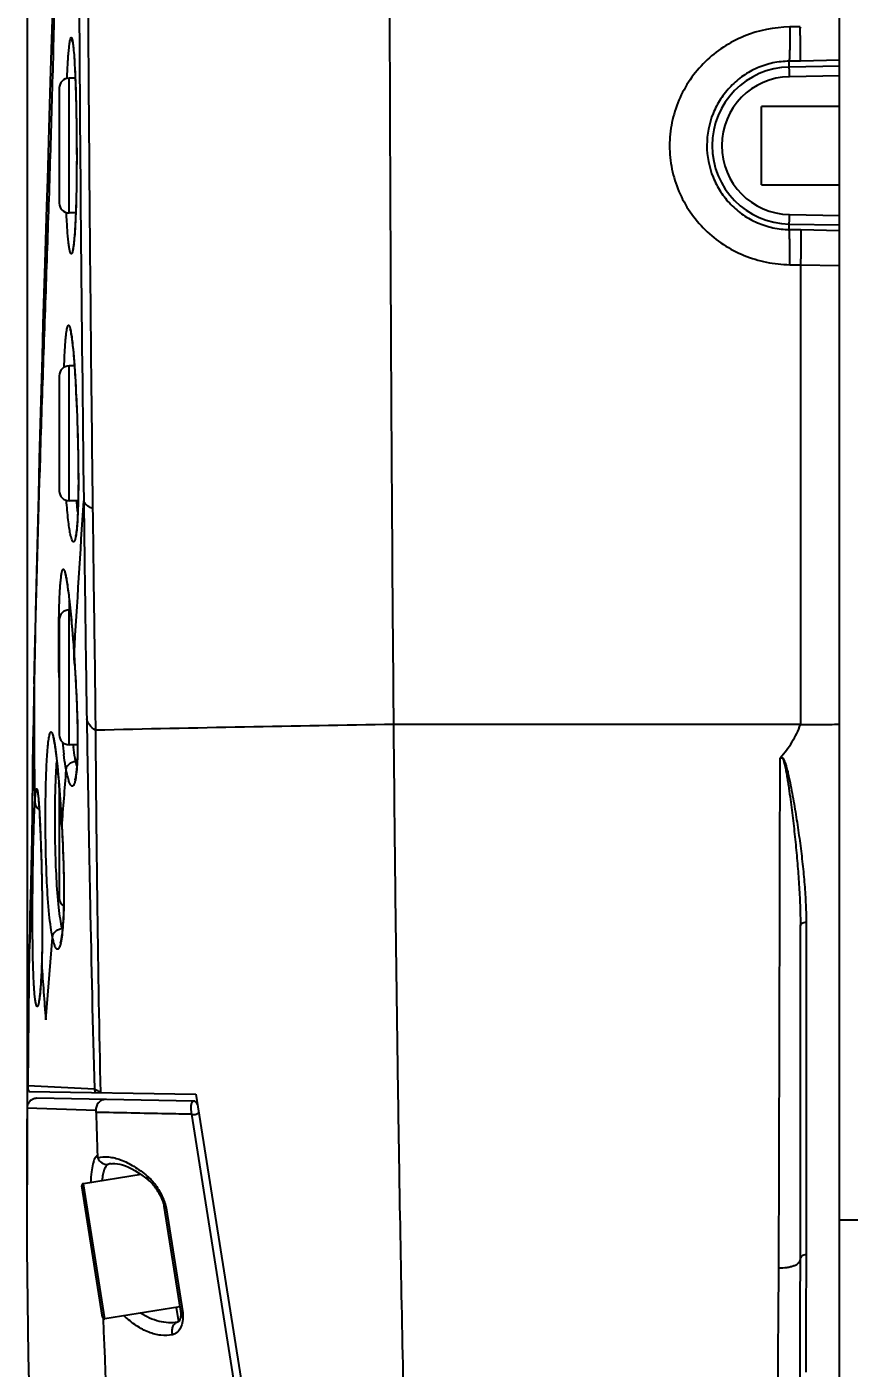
# Model space of a CAD drawing. Header units: millimetres. Extents: x 4086 to 8300, y 123 to 1549.
# Drawn here: x 7249.65 to 7260.18, y 720.36 to 737.53 of the extents above; entities that cross this region are included whole.
import ezdxf

# ---------------------------------------------------------------- set-up
doc = ezdxf.new("R2010")
doc.units = ezdxf.units.MM
doc.layers.add('外形图', color=7, linetype='Continuous')
doc.layers.add('尺寸标注', color=7, linetype='Continuous')
doc.styles.add('思源黑', font='SourceHanSansCN-Normal.ttf')
doc.dimstyles.new('尺寸标注_1_4比例', dxfattribs={"dimtxt": 7, "dimasz": 6, "dimexe": 2, "dimexo": 1.5, "dimgap": 1, "dimtad": 1, "dimdec": 1, "dimlfac": 4, "dimdsep": 46, "dimtxsty": '思源黑', "dimcen": 0.09, "dimadec": 0, "dimazin": 0, "dimtp": 0.01, "dimtm": 0.01, "dimtfac": 1, "dimtdec": 1, "dimtofl": 0, "dimtmove": 0, "dimatfit": 3, "dimfxl": 1, "dimtolj": 1, "dimarcsym": 0})

# ---------------------------------------------------------------- blocks, each defined once
blk = doc.blocks.new('*D764')
at = {"layer": 'Defpoints', "color": 0}
for p in [(7310.951, 866.988), (7310.951, 722.956), (7249.657, 721.212)]:
    blk.add_point(p, dxfattribs=at)
at = {"layer": '尺寸标注', "color": 0, "lineweight": -2}
for p, q in [((7249.657, 722.712), (7249.657, 868.988)), ((7310.951, 724.456), (7310.951, 868.988)), ((7255.657, 866.988), (7304.951, 866.988))]:
    blk.add_line(p, q, dxfattribs=at)
at = {"layer": '尺寸标注', "color": 0}
for points in [[(7255.657, 867.988), (7255.657, 865.988), (7249.657, 866.988)], [(7304.951, 865.988), (7304.951, 867.988), (7310.951, 866.988)]]:
    blk.add_solid(points, dxfattribs=at)
at = {"layer": '尺寸标注', "color": 0, "insert": (7280.304, 871.612), "char_height": 7, "attachment_point": 5, "style": '思源黑'}
blk.add_mtext('\\A1;245.2', dxfattribs=at)

msp = doc.modelspace()

# ---------------------------------------------------------------- linework, layer by layer
at = {"layer": '外形图'}
for p, q in [((7260.0525, 720.2311), (7260.0525, 751.5115)), ((7259.5508, 737.5329), (7259.4154, 737.5313)), ((7250.2482, 737.2304), (7250.2505, 737.2028)), ((7250.2505, 737.2028), (7250.253, 737.1716)), ((7250.253, 737.1716), (7250.2555, 737.1365)), ((7250.2555, 737.1365), (7250.258, 737.0967)), ((7250.258, 737.0967), (7250.2607, 737.0517)), ((7250.2607, 737.0517), (7250.2634, 737.0005)), ((7259.555, 737.0948), (7259.4086, 737.093)), ((7259.4121, 736.8945), (7259.4086, 737.093)), ((7260.0525, 737.1053), (7259.555, 737.0948)), ((7250.19, 735.1503), (7250.19, 736.8753)), ((7250.269, 736.8753), (7250.19, 736.8753)), ((7250.2634, 737.0005), (7250.2662, 736.9426)), ((7250.2662, 736.9426), (7250.269, 736.8775)), ((7250.269, 736.8775), (7250.2717, 736.8053)), ((7260.0525, 737.0288), (7259.4099, 737.0176)), ((7260.0525, 736.9057), (7259.4121, 736.8945)), ((7250.065, 736.7503), (7250.065, 735.2753)), ((7250.2717, 736.8053), (7250.2744, 736.726)), ((7250.2744, 736.726), (7250.277, 736.6394)), ((7250.277, 736.6394), (7250.2795, 736.5447)), ((7259.0525, 735.5128), (7259.0525, 736.5128)), ((7260.0525, 736.5128), (7259.0525, 736.5128)), ((7259.0525, 735.5128), (7260.0525, 735.5128)), ((7250.2754, 735.1503), (7250.19, 735.1503)), ((7250.271, 735.0479), (7250.268, 734.9893)), ((7259.4087, 734.9392), (7259.4121, 735.1311)), ((7259.4099, 735.008), (7260.0525, 734.9968)), ((7259.4121, 735.1311), (7260.0525, 735.1199)), ((7259.4087, 734.9392), (7259.5596, 734.9374)), ((7259.5596, 734.9374), (7260.0525, 734.9271)), ((7259.416, 734.4888), (7259.5555, 734.4872)), ((7259.5555, 734.4868), (7260.0525, 734.4769)), ((7250.2151, 733.6093), (7250.2155, 733.6072)), ((7250.2155, 733.6072), (7250.2185, 733.5895)), ((7250.19, 731.467), (7250.19, 733.192)), ((7250.258, 733.192), (7250.19, 733.192)), ((7250.065, 733.067), (7250.065, 731.592)), ((7250.306, 731.467), (7250.19, 731.467)), ((7259.5525, 731.2486), (7259.5525, 728.6015)), ((7250.171, 730.3638), (7250.1759, 730.3288)), ((7250.1759, 730.3288), (7250.181, 730.2895)), ((7250.181, 730.2895), (7250.1864, 730.2455)), ((7250.1864, 730.2455), (7250.1922, 730.1962)), ((7250.1922, 730.1962), (7250.1948, 730.1729)), ((7250.1931, 730.1735), (7250.1936, 730.1834)), ((7250.1931, 730.173), (7250.1931, 730.1735)), ((7250.1945, 730.182), (7250.1954, 730.1732)), ((7250.1881, 730.0695), (7250.1882, 730.0707)), ((7250.19, 728.3444), (7250.19, 730.0694)), ((7250.2058, 730.0694), (7250.19, 730.0694)), ((7250.065, 729.9444), (7250.065, 728.4694)), ((7249.75, 729.5127), (7249.7437, 729.2122)), ((7249.7438, 729.1227), (7249.7529, 729.5126)), ((7250.2445, 729.6235), (7250.2533, 729.4956)), ((7250.2529, 729.4956), (7250.2531, 729.4935)), ((7249.7437, 729.2122), (7249.7284, 728.4678)), ((7249.7284, 728.4678), (7249.7271, 728.3844)), ((7249.7286, 728.4773), (7249.7285, 728.4719)), ((7249.7271, 728.3844), (7249.7234, 728.0571)), ((7250.2987, 728.3444), (7250.19, 728.3444)), ((7249.7214, 727.869), (7249.7183, 727.5857)), ((7250.065, 727.7762), (7250.065, 726.383)), ((7249.7947, 727.6767), (7249.7964, 727.6589)), ((7249.7964, 727.6589), (7249.7982, 727.6387)), ((7249.7982, 727.6387), (7249.8001, 727.616)), ((7249.8001, 727.616), (7249.8021, 727.5907)), ((7250.0705, 727.7032), (7250.0749, 727.6427)), ((7250.0751, 727.6469), (7250.0754, 727.6428)), ((7249.7183, 727.5857), (7249.7156, 727.3571)), ((7249.8021, 727.5907), (7249.8041, 727.5627)), ((7249.8041, 727.5627), (7249.8062, 727.5317)), ((7249.8062, 727.5317), (7249.8095, 727.4792)), ((7249.8095, 727.4792), (7249.8129, 727.4187)), ((7249.7156, 727.3571), (7249.7136, 727.2004)), ((7249.8129, 727.4187), (7249.8152, 727.3734)), ((7249.8152, 727.3734), (7249.8176, 727.3238)), ((7249.8176, 727.3238), (7249.8201, 727.2699)), ((7249.8201, 727.2699), (7249.8226, 727.2113)), ((7250.0929, 727.3637), (7250.0967, 727.2953)), ((7250.0972, 727.2968), (7250.0967, 727.2953)), ((7250.0972, 727.2968), (7250.0973, 727.2953)), ((7249.7131, 727.1583), (7249.7087, 726.9486)), ((7249.7136, 727.2004), (7249.7115, 727.0428)), ((7249.8226, 727.2113), (7249.8252, 727.1478)), ((7249.8252, 727.1478), (7249.8277, 727.0791)), ((7249.7087, 726.9486), (7249.7051, 726.7896)), ((7249.7115, 727.0428), (7249.7091, 726.8863)), ((7249.8277, 727.0791), (7249.8303, 727.0049)), ((7249.8303, 727.0049), (7249.8329, 726.9246)), ((7249.8329, 726.9246), (7249.8355, 726.8355)), ((7249.7051, 726.7896), (7249.6997, 726.56)), ((7249.7091, 726.8863), (7249.7067, 726.7328)), ((7249.8355, 726.8355), (7249.8381, 726.7357)), ((7249.7037, 726.5667), (7249.7012, 726.4383)), ((7249.7067, 726.7328), (7249.7037, 726.5667)), ((7249.7042, 726.5892), (7249.7041, 726.5884)), ((7249.6997, 726.56), (7249.6933, 726.2969)), ((7249.7012, 726.4383), (7249.6984, 726.3042)), ((7249.6933, 726.2969), (7249.6896, 726.1506)), ((7249.6984, 726.3042), (7249.6958, 726.1898)), ((7249.6896, 726.1506), (7249.6868, 726.0358)), ((7249.693, 726.0777), (7249.6905, 725.9857)), ((7249.6958, 726.1898), (7249.693, 726.0777)), ((7259.6262, 726.0729), (7259.6262, 721.8229)), ((7249.688, 725.9022), (7249.6858, 725.8331)), ((7249.6905, 725.9857), (7249.688, 725.9022)), ((7259.5525, 721.7556), (7259.5525, 726.0259)), ((7249.6809, 725.771), (7249.6604, 723.981)), ((7249.6806, 725.7393), (7249.6806, 725.7403)), ((7249.682, 725.8288), (7249.6809, 725.771)), ((7249.683, 725.761), (7249.6818, 725.7395)), ((7249.6841, 725.788), (7249.683, 725.761)), ((7249.6834, 725.7699), (7249.6833, 725.7675)), ((7249.6858, 725.8331), (7249.6841, 725.788)), ((7249.8906, 724.8244), (7249.9783, 725.8759)), ((7249.8398, 725.5366), (7249.8396, 725.5428)), ((7249.84, 725.5427), (7249.8398, 725.5366)), ((7249.6604, 723.981), (7250.5141, 723.9398)), ((7249.6737, 723.9076), (7251.8118, 723.8703)), ((7251.7837, 723.7838), (7249.7789, 723.8188)), ((7251.8118, 723.8703), (7255.1775, 702.6203)), ((7250.5345, 723.6623), (7249.6517, 723.6947)), ((7255.0534, 702.8283), (7251.7614, 723.6139)), ((7251.113, 722.8428), (7250.3732, 722.7256)), ((7250.6183, 721.0179), (7250.3524, 722.697)), ((7250.6469, 720.9971), (7250.3732, 722.7256)), ((7251.6316, 721.013), (7251.4056, 722.4399)), ((7251.4309, 722.4183), (7251.6444, 721.0712)), ((7260.0525, 722.2628), (7260.3014, 722.2628)), ((7259.5523, 721.6834), (7259.5525, 721.7234)), ((7259.5525, 721.7234), (7259.5525, 721.7556)), ((7251.6099, 721.1497), (7250.6469, 720.9971)), ((7251.5614, 721.142), (7251.5905, 720.9583)), ((7251.5865, 720.9554), (7251.5755, 720.9532)), ((7251.5869, 720.9555), (7251.5865, 720.9554))]:
    msp.add_line(p, q, dxfattribs=at)
for points in [[(7249.9966, 738.5881), (7249.9847, 738.1239), (7249.9783, 737.8821), (7249.9716, 737.6327), (7249.9645, 737.3746), (7249.9569, 737.1067), (7249.9489, 736.828), (7249.9404, 736.5372), (7249.9313, 736.2333)], [(7250.233, 737.3458), (7250.233, 737.3458), (7250.2331, 737.3455), (7250.2334, 737.3444), (7250.2338, 737.3425), (7250.2344, 737.3399), (7250.2351, 737.3366), (7250.2359, 737.3326), (7250.2367, 737.3279), (7250.2376, 737.3225), (7250.2385, 737.3165), (7250.2394, 737.3098), (7250.2404, 737.3024), (7250.2415, 737.2943), (7250.2425, 737.2855), (7250.2436, 737.276), (7250.2447, 737.2658), (7250.2459, 737.2548), (7250.247, 737.243), (7250.2482, 737.2304)], [(7250.2795, 736.5447), (7250.2817, 736.4415), (7250.2827, 736.3866), (7250.2837, 736.3296), (7250.2845, 736.2704), (7250.2853, 736.2089), (7250.286, 736.1449), (7250.2865, 736.0778), (7250.2869, 736.0071), (7250.2871, 735.9327), (7250.2872, 735.8552), (7250.287, 735.7759), (7250.2865, 735.6984), (7250.2859, 735.6261), (7250.2851, 735.559), (7250.2842, 735.4962), (7250.2832, 735.437), (7250.2821, 735.3811), (7250.2809, 735.3285), (7250.2796, 735.2793), (7250.2782, 735.2334), (7250.2768, 735.1908), (7250.2754, 735.1511), (7250.2739, 735.1143), (7250.2725, 735.08), (7250.271, 735.0479)], [(7249.9313, 736.2333), (7249.9116, 735.5843), (7249.9011, 735.2392), (7249.8789, 734.5088)], [(7250.268, 734.9893), (7250.2649, 734.9374), (7250.2634, 734.9137), (7250.2618, 734.8914), (7250.2603, 734.8703), (7250.2587, 734.8506), (7250.2571, 734.832), (7250.2555, 734.8147), (7250.254, 734.7985), (7250.2524, 734.7836), (7250.2509, 734.7698), (7250.2493, 734.7571), (7250.2479, 734.7456), (7250.2464, 734.7351), (7250.245, 734.7257), (7250.2437, 734.7173), (7250.2424, 734.71), (7250.2413, 734.7037), (7250.2402, 734.6983), (7250.2392, 734.694), (7250.2384, 734.6906), (7250.2377, 734.6881), (7250.2373, 734.6866), (7250.2373, 734.6865)], [(7249.8789, 734.5088), (7249.8674, 734.1238), (7249.8557, 733.7258), (7249.8439, 733.3151), (7249.8321, 732.8919), (7249.8202, 732.4555), (7249.8084, 732.0046), (7249.7965, 731.5385), (7249.7848, 731.0563), (7249.773, 730.5569), (7249.7613, 730.0388), (7249.75, 729.5127)], [(7250.2054, 733.6525), (7250.2053, 733.6529), (7250.2053, 733.6528), (7250.2056, 733.6518), (7250.2062, 733.6499), (7250.207, 733.647), (7250.208, 733.6432), (7250.2092, 733.6385), (7250.2105, 733.6328), (7250.2119, 733.6261), (7250.2135, 733.6183), (7250.2151, 733.6093)], [(7250.2185, 733.5895), (7250.2223, 733.5642), (7250.2266, 733.5322), (7250.2311, 733.4954), (7250.2357, 733.4543), (7250.2402, 733.409), (7250.2448, 733.3597), (7250.2493, 733.3067), (7250.2537, 733.2503), (7250.2581, 733.1907), (7250.2624, 733.128), (7250.2666, 733.0624), (7250.2707, 732.9942), (7250.2746, 732.9237), (7250.2784, 732.8512), (7250.282, 732.7769), (7250.2855, 732.7011), (7250.2887, 732.624), (7250.2918, 732.5458), (7250.2946, 732.4669), (7250.2972, 732.3874), (7250.2996, 732.3078), (7250.3017, 732.2284), (7250.3036, 732.1494), (7250.3051, 732.0711), (7250.3064, 731.9936), (7250.3074, 731.9168), (7250.3081, 731.8415), (7250.3084, 731.7699), (7250.3085, 731.703), (7250.3083, 731.6407), (7250.3078, 731.5829), (7250.3071, 731.5292), (7250.3063, 731.4796), (7250.3053, 731.4335), (7250.3041, 731.3908), (7250.3028, 731.3512), (7250.3014, 731.3146), (7250.2999, 731.2807), (7250.2983, 731.2495), (7250.2966, 731.2207), (7250.2949, 731.1942), (7250.2931, 731.1698), (7250.2913, 731.1474), (7250.2895, 731.1269), (7250.2876, 731.1083), (7250.2857, 731.0914), (7250.2839, 731.0764), (7250.2821, 731.063), (7250.2803, 731.0512), (7250.2786, 731.0411), (7250.277, 731.0325), (7250.2756, 731.0254), (7250.2743, 731.0197), (7250.2732, 731.0154), (7250.2723, 731.0123), (7250.2717, 731.0105), (7250.2717, 731.0103)], [(7250.1396, 730.5285), (7250.1396, 730.5286), (7250.1397, 730.5282), (7250.1402, 730.5269), (7250.1409, 730.5247), (7250.1418, 730.5216), (7250.143, 730.5177), (7250.1442, 730.513), (7250.1456, 730.5074), (7250.1471, 730.5011), (7250.1488, 730.494), (7250.1504, 730.4861), (7250.1522, 730.4775), (7250.1541, 730.4681), (7250.156, 730.4579), (7250.158, 730.4469), (7250.16, 730.4351), (7250.1621, 730.4225), (7250.1642, 730.4091), (7250.1664, 730.3949), (7250.1687, 730.3798), (7250.171, 730.3638)], [(7250.1948, 730.1729), (7250.2001, 730.1245), (7250.2057, 730.07), (7250.2113, 730.0132), (7250.217, 729.9539), (7250.2226, 729.8921), (7250.2282, 729.8276), (7250.2339, 729.7607), (7250.2394, 729.6924), (7250.2445, 729.6235)], [(7250.2534, 729.4935), (7250.2581, 729.4222), (7250.263, 729.3434)], [(7250.263, 729.3434), (7250.2723, 729.1831), (7250.2767, 729.1033), (7250.2809, 729.0241), (7250.2847, 728.9456), (7250.2881, 728.868), (7250.291, 728.7917), (7250.2935, 728.717), (7250.2956, 728.644), (7250.2972, 728.5729), (7250.2983, 728.5047), (7250.2988, 728.4418), (7250.299, 728.3847), (7250.2987, 728.3326), (7250.298, 728.2845), (7250.2971, 728.2396), (7250.2959, 728.1979), (7250.2943, 728.1594), (7250.2926, 728.1239), (7250.2907, 728.0916), (7250.2886, 728.0623), (7250.2863, 728.036), (7250.284, 728.0125), (7250.2817, 727.9917), (7250.2794, 727.9734), (7250.2771, 727.9575), (7250.2748, 727.9436), (7250.2726, 727.9318), (7250.2705, 727.9218), (7250.2686, 727.9136), (7250.2669, 727.9071), (7250.2655, 727.9022), (7250.2644, 727.8989), (7250.2637, 727.8971), (7250.2636, 727.8969)], [(7249.9841, 728.4434), (7249.9844, 728.4426), (7249.985, 728.4407), (7249.986, 728.4377), (7249.9873, 728.4335), (7249.9887, 728.4282), (7249.9904, 728.4217), (7249.9922, 728.414), (7249.9941, 728.4051), (7249.9962, 728.3949), (7249.9985, 728.3834), (7250.0009, 728.3704), (7250.0034, 728.3559), (7250.006, 728.3398), (7250.0088, 728.3219), (7250.0117, 728.3022), (7250.0148, 728.2805), (7250.018, 728.2567), (7250.0213, 728.2308), (7250.0247, 728.2025), (7250.0283, 728.1718), (7250.032, 728.1385), (7250.0358, 728.1025), (7250.0398, 728.0637), (7250.0439, 728.0219), (7250.0481, 727.977), (7250.0524, 727.929), (7250.0568, 727.8777), (7250.0613, 727.823), (7250.0659, 727.7648), (7250.0705, 727.7032)], [(7249.7234, 728.0571), (7249.7227, 727.9971), (7249.7214, 727.869)], [(7249.7866, 727.7359), (7249.7866, 727.736), (7249.7866, 727.7358), (7249.7868, 727.7349), (7249.7871, 727.7333), (7249.7876, 727.7311), (7249.7881, 727.7283), (7249.7886, 727.7249), (7249.7893, 727.7209), (7249.7899, 727.7163), (7249.7906, 727.7111), (7249.7914, 727.7053), (7249.7922, 727.699), (7249.793, 727.6921), (7249.7938, 727.6847), (7249.7947, 727.6767)], [(7250.0749, 727.6427), (7250.0793, 727.5787), (7250.084, 727.5081), (7250.0885, 727.4364), (7250.0929, 727.3637)], [(7250.0967, 727.2953), (7250.1007, 727.2226), (7250.1047, 727.1435), (7250.1083, 727.0642), (7250.1116, 726.9851), (7250.1146, 726.9067), (7250.1171, 726.8294), (7250.1192, 726.7534), (7250.1208, 726.6785), (7250.122, 726.6044), (7250.1228, 726.5323), (7250.123, 726.4656), (7250.1229, 726.4057), (7250.1224, 726.3511), (7250.1216, 726.3004), (7250.1205, 726.253), (7250.1192, 726.2089), (7250.1176, 726.1678), (7250.1159, 726.1296), (7250.114, 726.0941), (7250.1119, 726.0612), (7250.1098, 726.0307), (7250.1075, 726.0025), (7250.1051, 725.9765), (7250.1026, 725.9526), (7250.1001, 725.9308), (7250.0975, 725.9111), (7250.095, 725.8933), (7250.0925, 725.8774), (7250.09, 725.8633), (7250.0876, 725.851), (7250.0853, 725.8405), (7250.0832, 725.8316), (7250.0812, 725.8243), (7250.0795, 725.8185), (7250.0781, 725.8142), (7250.0771, 725.8112), (7250.0764, 725.8097), (7250.0763, 725.8095)], [(7249.8381, 726.7357), (7249.8405, 726.6257), (7249.8417, 726.5673), (7249.8428, 726.5069), (7249.8438, 726.4447), (7249.8446, 726.3862)], [(7249.8446, 726.3862), (7249.8454, 726.3149), (7249.8461, 726.2382), (7249.8466, 726.1621), (7249.8468, 726.0866), (7249.8468, 726.0122), (7249.8465, 725.9389), (7249.846, 725.8671), (7249.8452, 725.797), (7249.8442, 725.7288), (7249.8428, 725.6629), (7249.8413, 725.5995), (7249.8396, 725.5428)], [(7249.6868, 726.0358), (7249.686, 726.0035), (7249.682, 725.8288)], [(7249.8396, 725.5428), (7249.8384, 725.5068), (7249.837, 725.4684), (7249.8354, 725.4321), (7249.8339, 725.3977), (7249.8322, 725.3652), (7249.8305, 725.3347), (7249.8288, 725.3061), (7249.8271, 725.2792), (7249.8253, 725.2542), (7249.8235, 725.231), (7249.8217, 725.2094), (7249.8199, 725.1895), (7249.8181, 725.1711), (7249.8164, 725.1543), (7249.8147, 725.1391), (7249.813, 725.1252), (7249.8114, 725.1128), (7249.8098, 725.1018), (7249.8083, 725.092), (7249.8069, 725.0834), (7249.8056, 725.076), (7249.8044, 725.0697), (7249.8033, 725.0644), (7249.8023, 725.0602), (7249.8015, 725.057), (7249.8009, 725.0548), (7249.8006, 725.0536), (7249.8005, 725.0534)], [(7249.7789, 723.8188), (7249.766, 723.8184), (7249.7531, 723.8166), (7249.7406, 723.8135), (7249.7284, 723.8091), (7249.7168, 723.8035), (7249.7057, 723.7967), (7249.6955, 723.7889), (7249.6861, 723.78), (7249.6777, 723.7701), (7249.6703, 723.7595), (7249.6641, 723.7481), (7249.6591, 723.7362), (7249.6554, 723.7238), (7249.6529, 723.7111), (7249.6518, 723.6983), (7249.6517, 723.6947)], [(7249.6517, 723.6947), (7249.65, 723.4282), (7249.649, 721.8927), (7249.6651, 720.5309), (7249.6966, 719.3286), (7249.7425, 718.2002), (7249.804, 717.0765), (7249.8769, 715.9992), (7249.9562, 714.9997), (7250.0381, 714.0876), (7250.1221, 713.2454), (7250.2084, 712.4592), (7250.2495, 712.1164)], [(7250.7288, 722.9821), (7250.7486, 722.984), (7250.7775, 722.9839), (7250.8082, 722.9808), (7250.8408, 722.9747), (7250.8753, 722.9654), (7250.9119, 722.9528), (7250.9506, 722.9367), (7250.9913, 722.9171), (7251.0336, 722.8938), (7251.0773, 722.867)], [(7251.0773, 722.867), (7251.122, 722.8367), (7251.1676, 722.8029), (7251.2109, 722.7682)], [(7251.2109, 722.7682), (7251.221, 722.7594), (7251.2334, 722.7478), (7251.2452, 722.7358), (7251.2566, 722.7235), (7251.2672, 722.7112), (7251.2773, 722.6989), (7251.2866, 722.6869), (7251.2955, 722.6749), (7251.3039, 722.6631), (7251.3119, 722.6513), (7251.3195, 722.6397), (7251.3268, 722.6281), (7251.3337, 722.6165), (7251.3404, 722.605), (7251.3467, 722.5936), (7251.3528, 722.5822), (7251.3585, 722.571), (7251.364, 722.5598), (7251.3691, 722.5488), (7251.374, 722.538), (7251.3785, 722.5273), (7251.3828, 722.5167), (7251.3867, 722.5065), (7251.3904, 722.4964), (7251.3937, 722.4867), (7251.3966, 722.4773), (7251.3992, 722.4682), (7251.4015, 722.4596), (7251.4034, 722.4516), (7251.4049, 722.4441), (7251.4056, 722.44)], [(7251.6191, 721.0919), (7251.6202, 721.0831), (7251.6212, 721.071), (7251.6214, 721.0588), (7251.621, 721.0465), (7251.6198, 721.0343), (7251.6181, 721.0223), (7251.6157, 721.0109), (7251.6129, 721.0001), (7251.6095, 720.9902), (7251.6057, 720.9812), (7251.6017, 720.9734), (7251.5977, 720.9669), (7251.5939, 720.9619), (7251.5907, 720.9585), (7251.5883, 720.9565), (7251.587, 720.9556), (7251.5869, 720.9555)]]:
    msp.add_lwpolyline(points, dxfattribs=at)
for centre, radius, start, end in [((8271.4217, 744.2262), 1021.1236, 180.324908, 180.715921), ((7250.3432, 737.398), 0.1251, 205.4096, 210.5), ((7249.5639, 737.2363), 0.6806, 8.79842, 9.32687), ((7250.19, 736.7503), 0.125, 90, 180), ((7259.4275, 736.0128), 1.005, 91, 269), ((7259.4275, 736.0128), 0.8819, 91, 269), ((7250.19, 735.2753), 0.125, 180, 270), ((7249.65, 734.7928), 0.6001, 349.56162, 349.72915), ((7248.6705, 733.3601), 1.5663, 8.4475, 9.08945), ((7250.19, 733.067), 0.125, 90, 180), ((7257.545, 732.865), 7.2989, 177.13246, 177.42954), ((7250.19, 731.592), 0.125, 180, 270), ((7257.058, 729.793), 6.8755, 176.8319, 177.68524), ((7250.19, 729.9444), 0.125, 90, 180), ((7286.8665, 728.7315), 37.1248, 178.80649, 179.39622), ((7221.943, 727.5195), 28.3788, 3.76328, 3.98861), ((7266.8567, 729.6062), 16.7995, 181.36219, 181.73451), ((7295.6221, 728.6438), 45.8808, 179.402, 181.29456), ((7250.19, 728.4694), 0.125, 180, 270), ((7265.3946, 63.148), 665.5483, 90.9510749, 91.2800538), ((7249.3426, 728.2924), 0.6633, 12.97264, 13.26617), ((7255.6901, 728.8955), 5.6076, 185.31714, 186.90683), ((7254.2838, 728.8546), 4.0742, 187.1989, 187.61612), ((7125.2049, 737.3734), 125.2981, 355.387216, 355.719171), ((7232.1714, 726.3842), 17.9482, 4.03433, 4.70862), ((7228.0609, 726.0891), 22.0693, 3.13685, 4.03687), ((7275.3291, 726.1591), 25.4839, 179.68416, 180.54582), ((7250.19, 726.383), 0.125, 180, 236.49919), ((7251.0775, 726.2134), 1.0015, 192.7752, 193.79436), ((7250.9548, 725.738), 1.2742, 179.46574, 179.89695), ((7252.5908, 725.7241), 2.9102, 179.16731, 179.49333), ((7248.8217, 725.7882), 0.8616, 356.73727, 356.88039), ((7294.4947, 728.3637), 44.7443, 183.62258, 184.5369), ((7249.8604, 723.9794), 0.2, 179.53068, 201.02431), ((7250.7153, 723.9646), 0.2027, 187.02031, 200.75068), ((7251.7828, 723.7338), 0.05, 9, 89), ((7517.5348, 731.1661), 267.1045, 181.614793, 181.734256), ((7250.7784, 722.6267), 0.3588, 97.94342, 104.69488), ((7250.3771, 722.7009), 0.025, 99, 189), ((7237.8973, 721.7617), 21.6552, 359.79425, 359.98386), ((7238.324, 721.7611), 21.2285, 359.80115, 359.98508), ((7250.643, 721.0218), 0.025, 189, 279), ((7251.6055, 720.8661), 0.0913, 102.04144, 106.18526)]:
    msp.add_arc(centre, radius, start, end, dxfattribs=at)
for points, knots in [([(7254.3474, 728.6045), (7254.3465, 728.7059), (7254.3443, 728.91), (7254.3425, 729.2188), (7254.3399, 729.5323), (7254.3363, 729.8499), (7254.3335, 730.1706), (7254.3313, 730.6035), (7254.3284, 731.1511), (7254.3229, 731.815), (7254.3189, 732.4869), (7254.3155, 733.1655), (7254.3108, 734.0797), (7254.3052, 735.2291), (7254.3001, 736.6098), (7254.2956, 737.9843), (7254.2875, 740.5838), (7254.28, 743.4435), (7254.277, 746.4555), (7254.2774, 747.781), (7254.2774, 748.3869)], [0, 0, 0, 0, 0.0153723, 0.0309496, 0.0468327, 0.0629137, 0.0791243, 0.095464, 0.1285662, 0.1621587, 0.1961432, 0.2304661, 0.2650642, 0.3347954, 0.4047718, 0.4744385, 0.5432366, 0.7989898, 0.9081044, 1, 1, 1, 1]), ([(7250.4031, 745.3525), (7250.4054, 743.2297), (7250.415, 740.4712), (7250.4363, 737.0665), (7250.4516, 735.1444), (7250.4699, 733.2407), (7250.4839, 731.9832), (7250.4916, 731.3658)], [0, 0, 0, 0, 0.4553024, 0.5916618, 0.7302711, 0.8675615, 1, 1, 1, 1]), ([(7249.7529, 729.5126), (7249.773, 730.3515), (7249.8079, 731.6097), (7249.8641, 733.2869), (7249.9087, 734.5447), (7249.9509, 735.8022), (7249.9869, 737.0597), (7250.0192, 738.3172), (7250.0455, 739.1554), (7250.0608, 739.5746)], [0, 0, 0, 0, 0.2500593, 0.3750935, 0.5001236, 0.6251219, 0.7500729, 0.8750071, 1, 1, 1, 1]), ([(7250.1636, 736.8725), (7250.1654, 736.9115), (7250.169, 736.9854), (7250.1751, 737.0895), (7250.1815, 737.18), (7250.1882, 737.2555), (7250.1951, 737.3154), (7250.2018, 737.3586), (7250.2081, 737.3843), (7250.2132, 737.396), (7250.2167, 737.3989), (7250.2181, 737.3988)], [0, 0, 0, 0, 0.2200894, 0.4168844, 0.5878888, 0.7310276, 0.8445028, 0.9270088, 0.9779667, 0.9920416, 1, 1, 1, 1]), ([(7250.2181, 737.3988), (7250.2199, 737.3988), (7250.2241, 737.3939), (7250.2276, 737.3839), (7250.232, 737.3673), (7250.2343, 737.3542), (7250.2355, 737.3466)], [0, 0, 0, 0, 0.0988358, 0.2905467, 0.5902302, 1, 1, 1, 1]), ([(7259.4154, 737.5313), (7259.2167, 737.5289), (7258.9149, 737.4678), (7258.5612, 737.281), (7258.3264, 737.0922), (7258.1326, 736.8618), (7257.9878, 736.5977), (7257.8982, 736.31), (7257.8679, 736.0102), (7257.8984, 735.7104), (7257.988, 735.4226), (7258.133, 735.1585), (7258.3269, 734.9279), (7258.5617, 734.7392), (7258.8282, 734.5987), (7259.1164, 734.5113), (7259.3162, 734.49), (7259.416, 734.4888)], [0, 0, 0, 0, 0.1245425, 0.1870835, 0.2496034, 0.3121097, 0.374615, 0.437131, 0.4996632, 0.5622028, 0.6247438, 0.6872815, 0.7498181, 0.8123602, 0.8749105, 0.9374616, 1, 1, 1, 1]), ([(7259.4154, 737.5313), (7259.4159, 737.4798), (7259.4163, 737.384), (7259.4156, 737.2701), (7259.4141, 737.1931), (7259.4127, 737.1496), (7259.4111, 737.1174), (7259.4097, 737.0998), (7259.4086, 737.093)], [0, 0, 0, 0, 0.3522727, 0.6557043, 0.7790963, 0.8791971, 0.9534473, 1, 1, 1, 1]), ([(7259.555, 737.0948), (7259.555, 737.0977), (7259.5537, 737.1023), (7259.5544, 737.1091), (7259.5549, 737.118), (7259.5546, 737.1309), (7259.5548, 737.1486), (7259.5546, 737.1692), (7259.5543, 737.2019), (7259.5538, 737.2488), (7259.553, 737.3112), (7259.5522, 737.3681), (7259.5517, 737.4103), (7259.5512, 737.4355), (7259.5509, 737.4548), (7259.5511, 737.4743), (7259.5496, 737.494), (7259.55, 737.514), (7259.5543, 737.5268), (7259.5569, 737.533)], [0, 0, 0, 0, 0.0196229, 0.0321139, 0.0463872, 0.0800679, 0.120505, 0.1674348, 0.2205555, 0.3439523, 0.487494, 0.6474675, 0.7323342, 0.7757561, 0.8197312, 0.8641798, 0.9091737, 0.9542953, 1, 1, 1, 1]), ([(7250.2365, 737.3404), (7250.2406, 737.3138), (7250.2476, 737.2498), (7250.2562, 737.1387), (7250.2641, 736.999), (7250.2741, 736.7663), (7250.283, 736.4354), (7250.2881, 736.0145), (7250.287, 735.5934), (7250.2804, 735.262), (7250.2709, 735.0287), (7250.2628, 734.8885), (7250.2534, 734.7769), (7250.2453, 734.7126), (7250.2405, 734.6858)], [0, 0, 0, 0, 0.0303956, 0.0726584, 0.1257536, 0.1883527, 0.3355446, 0.4994124, 0.6633766, 0.8108329, 0.8736041, 0.9268891, 0.969361, 1, 1, 1, 1]), ([(7259.4086, 737.093), (7259.3391, 737.0923), (7259.1998, 737.0771), (7258.9998, 737.0134), (7258.8162, 736.9117), (7258.6561, 736.7762), (7258.5253, 736.6123), (7258.3964, 736.3652), (7258.3282, 736.0164), (7258.3962, 735.6674), (7258.525, 735.42), (7258.656, 735.2559), (7258.8162, 735.1203), (7258.9999, 735.0186), (7259.2, 734.9551), (7259.3392, 734.9398), (7259.4087, 734.9392)], [0, 0, 0, 0, 0.0625736, 0.1251703, 0.187743, 0.2502763, 0.3127869, 0.3753052, 0.4998643, 0.6244932, 0.6870815, 0.7496607, 0.8122444, 0.8748399, 0.9374356, 1, 1, 1, 1]), ([(7250.2181, 734.6266), (7250.2165, 734.6266), (7250.2124, 734.6292), (7250.2084, 734.6364), (7250.204, 734.6476), (7250.1977, 734.6708), (7250.1903, 734.7106), (7250.1823, 734.7706), (7250.1748, 734.8465), (7250.1678, 734.9372), (7250.1616, 735.0416), (7250.1581, 735.1157), (7250.1565, 735.1548)], [0, 0, 0, 0, 0.0092652, 0.0241144, 0.0462182, 0.0759929, 0.1587913, 0.2721383, 0.4148206, 0.585143, 0.7810127, 1, 1, 1, 1]), ([(7259.416, 734.4888), (7259.4165, 734.5416), (7259.4169, 734.6399), (7259.4162, 734.7569), (7259.4146, 734.8362), (7259.4131, 734.881), (7259.4114, 734.9142), (7259.4099, 734.9323), (7259.4087, 734.9392)], [0, 0, 0, 0, 0.3511798, 0.6550077, 0.7787684, 0.8791722, 0.9535551, 1, 1, 1, 1]), ([(7259.5596, 734.9374), (7259.5597, 734.9344), (7259.5589, 734.9297), (7259.5594, 734.9227), (7259.5597, 734.9136), (7259.5595, 734.9003), (7259.5596, 734.8741), (7259.5592, 734.8343), (7259.5587, 734.7789), (7259.5579, 734.7146), (7259.5572, 734.6562), (7259.5564, 734.6063), (7259.5561, 734.5737), (7259.5553, 734.5472), (7259.5558, 734.5271), (7259.555, 734.5067), (7259.5515, 734.4935), (7259.5493, 734.487)], [0, 0, 0, 0, 0.0194748, 0.0319361, 0.0461851, 0.0799078, 0.1204417, 0.2208101, 0.3445971, 0.4884713, 0.648571, 0.7333748, 0.820595, 0.8649176, 0.9096869, 0.9546548, 1, 1, 1, 1]), ([(7250.2402, 734.6841), (7250.2375, 734.6696), (7250.2334, 734.6508), (7250.2257, 734.6316), (7250.2204, 734.6266), (7250.2181, 734.6266)], [0, 0, 0, 0, 0.7006827, 0.8934136, 1, 1, 1, 1]), ([(7259.5555, 734.4868), (7259.5551, 734.2133), (7259.5537, 733.1339), (7259.5529, 732.0545), (7259.5525, 731.2486)], [0, 0, 0, 0, 0.2534223, 1, 1, 1, 1]), ([(7250.1272, 733.1752), (7250.1288, 733.2271), (7250.1324, 733.3233), (7250.1388, 733.4383), (7250.1448, 733.5181), (7250.1494, 733.5679), (7250.1543, 733.6107), (7250.1595, 733.6462), (7250.1647, 733.6742), (7250.1704, 733.6948), (7250.1752, 733.7076), (7250.1817, 733.7146), (7250.1869, 733.7134), (7250.1901, 733.7103), (7250.1932, 733.7055), (7250.1963, 733.6989), (7250.1994, 733.6903), (7250.204, 733.6751), (7250.2069, 733.6626), (7250.2087, 733.6536)], [0, 0, 0, 0, 0.2537984, 0.4704094, 0.5632081, 0.6449936, 0.7153154, 0.7738327, 0.8203108, 0.8546533, 0.8771545, 0.8895793, 0.8947449, 0.9014212, 0.910535, 0.9224476, 0.9373059, 0.955174, 1, 1, 1, 1]), ([(7250.2087, 733.6536), (7250.2095, 733.6502), (7250.2126, 733.6349), (7250.2152, 733.6195), (7250.2171, 733.6075)], [0, 0, 0, 0, 0.2251784, 1, 1, 1, 1]), ([(7250.2198, 733.5902), (7250.2247, 733.5571), (7250.2339, 733.4821), (7250.2513, 733.3012), (7250.2703, 733.026), (7250.2888, 732.6552), (7250.3024, 732.255), (7250.3096, 731.8611), (7250.3091, 731.5528), (7250.3034, 731.3357), (7250.2972, 731.204), (7250.2888, 731.0975), (7250.281, 731.0353), (7250.2761, 731.0091)], [0, 0, 0, 0, 0.0388447, 0.0876633, 0.2108692, 0.3588071, 0.5184087, 0.6754836, 0.8159975, 0.8760331, 0.9274139, 0.9690208, 1, 1, 1, 1]), ([(7250.2054, 731.0455), (7250.2001, 731.0715), (7250.1903, 731.1303), (7250.1721, 731.2723), (7250.1621, 731.3885), (7250.156, 731.4718)], [0, 0, 0, 0, 0.1855381, 0.4165212, 1, 1, 1, 1]), ([(7250.3017, 731.3229), (7250.3003, 731.334), (7250.2944, 731.3819), (7250.2894, 731.4299), (7250.2859, 731.4668)], [0, 0, 0, 0, 0.2321396, 1, 1, 1, 1]), ([(7250.4916, 731.3658), (7250.4766, 731.3724), (7250.4491, 731.3862), (7250.4065, 731.4159), (7250.3827, 731.4464), (7250.3778, 731.4675)], [0, 0, 0, 0, 0.3154704, 0.5849245, 1, 1, 1, 1]), ([(7250.3778, 731.4675), (7250.3837, 730.9855), (7250.3929, 730.2756), (7250.4057, 729.3447), (7250.4121, 728.8958), (7250.4159, 728.6749)], [0, 0, 0, 0, 0.5177195, 0.7627144, 1, 1, 1, 1]), ([(7250.4916, 731.3658), (7250.4947, 731.1168), (7250.501, 730.6267), (7250.5086, 730.0194), (7250.5157, 729.5465), (7250.5226, 729.0914), (7250.5251, 728.7535), (7250.5267, 728.5301)], [0, 0, 0, 0, 0.2634377, 0.5184904, 0.6425308, 0.7637388, 1, 1, 1, 1]), ([(7250.2761, 731.0091), (7250.2741, 730.998), (7250.2709, 730.9826), (7250.2652, 730.9642), (7250.2612, 730.9542), (7250.2571, 730.9468), (7250.2529, 730.9419), (7250.2479, 730.9396), (7250.2426, 730.941), (7250.238, 730.9452), (7250.231, 730.9553), (7250.2229, 730.9752), (7250.2137, 731.0067), (7250.2082, 731.0315), (7250.2054, 731.0455)], [0, 0, 0, 0, 0.1744888, 0.242259, 0.2972742, 0.3400957, 0.3720813, 0.3965758, 0.4203854, 0.4507709, 0.4915813, 0.6096472, 0.779079, 1, 1, 1, 1]), ([(7250.062, 729.2068), (7250.0595, 729.3137), (7250.0572, 729.4722), (7250.0568, 729.6802), (7250.0578, 729.8279), (7250.0601, 729.9672), (7250.0634, 730.096), (7250.0677, 730.2127), (7250.0729, 730.3157), (7250.0789, 730.4035), (7250.0848, 730.4666), (7250.0902, 730.5086), (7250.0941, 730.5336), (7250.0981, 730.5541), (7250.1022, 730.57), (7250.1066, 730.5814), (7250.1107, 730.5888), (7250.1172, 730.5919), (7250.1232, 730.5873), (7250.1278, 730.5793), (7250.133, 730.5668), (7250.1383, 730.5499), (7250.1416, 730.5371), (7250.1433, 730.5299)], [0, 0, 0, 0, 0.2196346, 0.3257078, 0.4273336, 0.5231419, 0.6118046, 0.6921418, 0.7630544, 0.8235923, 0.8729805, 0.8932877, 0.9106025, 0.9248878, 0.9361318, 0.9443898, 0.9498744, 0.9533989, 0.9573392, 0.9636043, 0.9727301, 0.9848546, 1, 1, 1, 1]), ([(7250.1433, 730.5299), (7250.148, 730.5101), (7250.1569, 730.4641), (7250.1752, 730.3482), (7250.1867, 730.2519), (7250.1945, 730.182)], [0, 0, 0, 0, 0.1732908, 0.399966, 1, 1, 1, 1]), ([(7250.1954, 730.1732), (7250.2069, 730.069), (7250.2283, 729.8433), (7250.246, 729.6173), (7250.2545, 729.4958)], [0, 0, 0, 0, 0.4622807, 1, 1, 1, 1]), ([(7250.2606, 729.3821), (7250.2708, 729.2263), (7250.2878, 728.9254), (7250.2998, 728.5609), (7250.3, 728.2978), (7250.2956, 728.1357), (7250.2867, 728.0043), (7250.2768, 727.9276), (7250.2703, 727.8954)], [0, 0, 0, 0, 0.3144735, 0.607184, 0.7346744, 0.8445629, 0.9337695, 1, 1, 1, 1]), ([(7250.5267, 728.5301), (7250.4991, 728.5489), (7250.4515, 728.59), (7250.422, 728.6471), (7250.4159, 728.6749)], [0, 0, 0, 0, 0.5389968, 1, 1, 1, 1]), ([(7250.4159, 728.6749), (7250.4225, 728.2844), (7250.4365, 727.5005), (7250.4654, 725.922), (7250.4921, 724.7342), (7250.5141, 723.9398)], [0, 0, 0, 0, 0.2474213, 0.4966172, 1, 1, 1, 1]), ([(7249.7285, 728.4719), (7249.7283, 728.4604), (7249.7272, 728.3958), (7249.7264, 728.3312), (7249.7258, 728.2782)], [0, 0, 0, 0, 0.1785268, 1, 1, 1, 1]), ([(7249.907, 726.5857), (7249.9006, 726.7124), (7249.8918, 726.9701), (7249.8878, 727.2916), (7249.8885, 727.5471), (7249.8909, 727.7285), (7249.8949, 727.8975), (7249.9005, 728.0509), (7249.9074, 728.1855), (7249.9146, 728.2847), (7249.9211, 728.3526), (7249.926, 728.3945), (7249.9312, 728.4299), (7249.9365, 728.4588), (7249.942, 728.481), (7249.9471, 728.4953), (7249.9515, 728.5031), (7249.9546, 728.5066), (7249.958, 728.5086), (7249.9617, 728.5083), (7249.965, 728.5061), (7249.9699, 728.5002), (7249.9795, 728.48), (7249.9845, 728.46), (7249.9882, 728.4446)], [0, 0, 0, 0, 0.1898756, 0.3858892, 0.481292, 0.5723801, 0.6573218, 0.7344134, 0.8021137, 0.8591026, 0.883217, 0.9042672, 0.9221639, 0.936827, 0.9482293, 0.9564144, 0.9593593, 0.9616219, 0.9633741, 0.9649649, 0.9668342, 0.9692745, 0.9763261, 1, 1, 1, 1]), ([(7250.5267, 728.5301), (7250.5282, 728.3393), (7250.5318, 727.957), (7250.539, 727.1893), (7250.555, 725.8339), (7250.5739, 724.6701), (7250.5907, 723.8916)], [0, 0, 0, 0, 0.1234016, 0.2472706, 0.496477, 1, 1, 1, 1]), ([(7264.3539, 699.0128), (7264.2618, 699.0385), (7264.0783, 699.0925), (7263.8033, 699.1746), (7263.5278, 699.2552), (7263.253, 699.3384), (7262.9791, 699.4243), (7262.6149, 699.5415), (7262.1615, 699.694), (7261.6208, 699.8867), (7261.084, 700.0902), (7260.5526, 700.3076), (7260.0302, 700.5455), (7259.521, 700.8105), (7259.0293, 701.1066), (7258.5618, 701.4398), (7258.1965, 701.7482), (7257.9125, 702.0037), (7257.6317, 702.2626), (7257.2868, 702.5925), (7256.8954, 703.0105), (7256.5391, 703.4584), (7256.2263, 703.937), (7255.9614, 704.4426), (7255.7444, 704.9693), (7255.5136, 705.6898), (7255.3542, 706.4282), (7255.2309, 707.1696), (7255.1248, 707.909), (7255.0165, 708.831), (7254.9156, 709.9337), (7254.8349, 711.0291), (7254.7448, 712.4738), (7254.6534, 714.2606), (7254.569, 716.3814), (7254.5083, 718.4706), (7254.4616, 720.5302), (7254.4293, 722.2304), (7254.4078, 723.5804), (7254.3934, 724.5876), (7254.3794, 725.5926), (7254.3618, 726.9313), (7254.3534, 727.9351), (7254.3474, 728.6045)], [0, 0, 0, 0, 0.0082898, 0.0165798, 0.024875, 0.0331696, 0.0414624, 0.0497546, 0.0663372, 0.0829206, 0.0995064, 0.1160925, 0.1326738, 0.149247, 0.1658176, 0.1823857, 0.1989458, 0.2072238, 0.2155009, 0.2320497, 0.2485832, 0.2650976, 0.281591, 0.2980604, 0.3145011, 0.3309063, 0.3635779, 0.3798466, 0.3960626, 0.4283142, 0.4603032, 0.4920298, 0.5235091, 0.5857703, 0.6471032, 0.7074705, 0.7669291, 0.8256733, 0.8548577, 0.8839567, 0.9129871, 0.9419737, 1, 1, 1, 1]), ([(7259.5525, 728.6015), (7259.1208, 728.6017), (7257.3858, 728.6026), (7255.6508, 728.6037), (7254.3474, 728.6045)], [0, 0, 0, 0, 0.2487989, 1, 1, 1, 1]), ([(7259.2956, 728.1789), (7259.3231, 728.2106), (7259.3757, 728.2756), (7259.4703, 728.4116), (7259.5264, 728.5237), (7259.5525, 728.6015)], [0, 0, 0, 0, 0.2530405, 0.5042949, 1, 1, 1, 1]), ([(7259.5525, 728.6015), (7259.5942, 728.6019), (7259.6775, 728.6027), (7259.8025, 728.6034), (7259.9275, 728.6047), (7260.0108, 728.6061), (7260.0525, 728.6064)], [0, 0, 0, 0, 0.2499973, 0.4999933, 0.7499944, 1, 1, 1, 1]), ([(7249.9889, 728.4413), (7249.9961, 728.4102), (7250.0089, 728.335), (7250.026, 728.2047), (7250.0431, 728.0414), (7250.0537, 727.922), (7250.059, 727.8575)], [0, 0, 0, 0, 0.1628797, 0.3884951, 0.6703228, 1, 1, 1, 1]), ([(7250.2756, 728.1329), (7250.2728, 728.1463), (7250.261, 728.2066), (7250.2519, 728.2673), (7250.2455, 728.3146)], [0, 0, 0, 0, 0.222772, 1, 1, 1, 1]), ([(7249.7258, 728.2782), (7249.7228, 728.027), (7249.7175, 727.464), (7249.7099, 726.901), (7249.7042, 726.5892)], [0, 0, 0, 0, 0.4462004, 1, 1, 1, 1]), ([(7250.0295, 726.6361), (7250.0221, 726.7703), (7250.0126, 727.0419), (7250.0093, 727.4391), (7250.0154, 727.8023), (7250.0255, 728.028), (7250.0331, 728.128)], [0, 0, 0, 0, 0.2701019, 0.546067, 0.7983343, 1, 1, 1, 1]), ([(7250.1534, 728.0205), (7250.1506, 728.0353), (7250.1388, 728.102), (7250.1296, 728.169), (7250.1232, 728.2212)], [0, 0, 0, 0, 0.2227711, 1, 1, 1, 1]), ([(7250.1534, 728.0205), (7250.1535, 728.0344), (7250.1605, 728.0634), (7250.1975, 728.112), (7250.2444, 728.1308), (7250.2756, 728.1329)], [0, 0, 0, 0, 0.2324271, 0.4789916, 1, 1, 1, 1]), ([(7250.2894, 728.0732), (7250.2882, 728.0778), (7250.2832, 728.0976), (7250.2788, 728.1176), (7250.2756, 728.1329)], [0, 0, 0, 0, 0.2339933, 1, 1, 1, 1]), ([(7259.2765, 721.6507), (7259.2781, 722.1986), (7259.2842, 724.3734), (7259.2896, 726.5483), (7259.2926, 728.1751)], [0, 0, 0, 0, 0.2519473, 1, 1, 1, 1]), ([(7259.2926, 728.1719), (7259.2954, 728.1739), (7259.3021, 728.1764), (7259.3123, 728.1774), (7259.3216, 728.1732), (7259.3272, 728.1653), (7259.3309, 728.1564), (7259.3349, 728.1446), (7259.339, 728.1302), (7259.3436, 728.1132), (7259.3503, 728.0905), (7259.3572, 728.0616), (7259.3641, 728.0268), (7259.3733, 727.9806), (7259.3833, 727.9226), (7259.3945, 727.853), (7259.4085, 727.7605), (7259.4246, 727.6451), (7259.4425, 727.5069), (7259.4591, 727.3693), (7259.4746, 727.2322), (7259.4938, 727.0507), (7259.515, 726.8253), (7259.5351, 726.5566), (7259.5488, 726.2904), (7259.5525, 726.1138), (7259.5525, 726.0259)], [0, 0, 0, 0, 0.0047167, 0.0094883, 0.0136843, 0.0179311, 0.0224387, 0.0268298, 0.0349547, 0.0428825, 0.0509996, 0.0672556, 0.0833901, 0.099522, 0.1317048, 0.163801, 0.1958152, 0.2596052, 0.3230822, 0.3862463, 0.4490956, 0.5116269, 0.6357207, 0.7584971, 0.8799278, 1, 1, 1, 1]), ([(7259.2956, 728.1789), (7259.3025, 728.1802), (7259.3132, 728.1801), (7259.326, 728.1758), (7259.3357, 728.1674), (7259.3408, 728.1525), (7259.3463, 728.1352), (7259.3543, 728.1189), (7259.3611, 728.1025), (7259.3663, 728.0855), (7259.3724, 728.0626), (7259.3807, 728.0342), (7259.3925, 727.9886), (7259.4108, 727.9086), (7259.4342, 727.7944), (7259.4594, 727.6574), (7259.4828, 727.5211), (7259.5045, 727.3855), (7259.5247, 727.2506), (7259.5497, 727.0724), (7259.5773, 726.8516), (7259.6035, 726.5891), (7259.6214, 726.3299), (7259.6262, 726.1581), (7259.6262, 726.0729)], [0, 0, 0, 0, 0.0097668, 0.0143738, 0.0185318, 0.0269775, 0.035617, 0.0438809, 0.0520344, 0.060256, 0.0685089, 0.0849009, 0.1012323, 0.1338172, 0.1986108, 0.2629605, 0.3268771, 0.3903607, 0.4534066, 0.5160085, 0.6398486, 0.7618222, 0.8818786, 1, 1, 1, 1]), ([(7250.2703, 727.8954), (7250.2672, 727.8805), (7250.2624, 727.8602), (7250.2533, 727.8366), (7250.2468, 727.8249), (7250.2399, 727.8171), (7250.2317, 727.8136), (7250.2232, 727.8158), (7250.2155, 727.8226), (7250.2079, 727.8332), (7250.2001, 727.8479), (7250.1923, 727.8668), (7250.1809, 727.8999), (7250.1673, 727.9515), (7250.1581, 727.9958), (7250.1534, 728.0205)], [0, 0, 0, 0, 0.1422893, 0.1950761, 0.2362446, 0.267168, 0.2912052, 0.3149536, 0.3451553, 0.3853758, 0.4370469, 0.5007159, 0.576576, 0.7646474, 1, 1, 1, 1]), ([(7249.753, 727.6073), (7249.7542, 727.6268), (7249.7565, 727.6619), (7249.76, 727.7034), (7249.763, 727.7307), (7249.7652, 727.7467), (7249.7673, 727.7597), (7249.7694, 727.7695), (7249.7713, 727.7758), (7249.773, 727.7792), (7249.7741, 727.7807), (7249.7754, 727.7816), (7249.7775, 727.7811), (7249.7795, 727.7777), (7249.7817, 727.7719), (7249.784, 727.7628), (7249.7863, 727.7508), (7249.7877, 727.7417), (7249.7884, 727.7367)], [0, 0, 0, 0, 0.2608483, 0.4706976, 0.5558839, 0.6277016, 0.6860645, 0.7309361, 0.7624439, 0.7733897, 0.7814266, 0.7872263, 0.7924166, 0.8082163, 0.8361248, 0.8772944, 0.9319289, 1, 1, 1, 1]), ([(7249.7233, 726.3886), (7249.7249, 726.6245), (7249.7297, 726.9573), (7249.7413, 727.3635), (7249.7485, 727.5339), (7249.7529, 727.6073)], [0, 0, 0, 0, 0.5803668, 0.8190343, 1, 1, 1, 1]), ([(7249.753, 727.6073), (7249.7531, 727.5897), (7249.7639, 727.5531), (7249.7912, 727.527), (7249.8071, 727.5172)], [0, 0, 0, 0, 0.4855742, 1, 1, 1, 1]), ([(7249.7884, 727.7367), (7249.7921, 727.7115), (7249.7983, 727.6496), (7249.8064, 727.5404), (7249.8144, 727.4001), (7249.8255, 727.1623), (7249.837, 726.8213), (7249.8429, 726.5366), (7249.8448, 726.3862)], [0, 0, 0, 0, 0.0563301, 0.138025, 0.2429328, 0.3682438, 0.6661723, 1, 1, 1, 1]), ([(7250.0973, 727.2953), (7250.106, 727.1393), (7250.1195, 726.838), (7250.1257, 726.473), (7250.1212, 726.2098), (7250.1136, 726.0477), (7250.102, 725.9163), (7250.0905, 725.8397), (7250.0832, 725.8076)], [0, 0, 0, 0, 0.3145474, 0.6071506, 0.7345727, 0.844405, 0.9336387, 1, 1, 1, 1]), ([(7249.7041, 726.5884), (7249.701, 726.4145), (7249.6961, 726.18), (7249.6883, 725.9072), (7249.685, 725.8082), (7249.6834, 725.7699)], [0, 0, 0, 0, 0.6372456, 0.8593787, 1, 1, 1, 1]), ([(7249.9783, 725.8759), (7249.9694, 725.9191), (7249.9536, 726.0174), (7249.9265, 726.2538), (7249.9139, 726.4474), (7249.907, 726.5857)], [0, 0, 0, 0, 0.1850221, 0.4181327, 1, 1, 1, 1]), ([(7250.1008, 725.992), (7250.0919, 726.031), (7250.0759, 726.1201), (7250.049, 726.3347), (7250.0364, 726.5105), (7250.0295, 726.6361)], [0, 0, 0, 0, 0.185093, 0.4181837, 1, 1, 1, 1]), ([(7249.804, 725.0525), (7249.8027, 725.0454), (7249.8001, 725.0328), (7249.7959, 725.0163), (7249.7915, 725.0043), (7249.7877, 724.9966), (7249.7819, 724.9924), (7249.7761, 724.9964), (7249.7724, 725.004), (7249.7681, 725.0158), (7249.7642, 725.0322), (7249.7602, 725.0532), (7249.7564, 725.0786), (7249.7512, 725.1212), (7249.7454, 725.1851), (7249.7395, 725.2737), (7249.7344, 725.3775), (7249.7303, 725.4949), (7249.727, 725.6245), (7249.7246, 725.7645), (7249.7231, 725.9129), (7249.7222, 726.1219), (7249.7226, 726.2812), (7249.7233, 726.3886)], [0, 0, 0, 0, 0.0146608, 0.0262911, 0.0349173, 0.0406658, 0.0441185, 0.0475128, 0.053135, 0.06161, 0.0730923, 0.0876226, 0.1051781, 0.125707, 0.1754521, 0.2362875, 0.3074011, 0.3878807, 0.4766423, 0.5725072, 0.6741772, 0.7802833, 1, 1, 1, 1]), ([(7249.8448, 726.3862), (7249.8468, 726.2378), (7249.8483, 725.9566), (7249.8442, 725.6754), (7249.84, 725.5427)], [0, 0, 0, 0, 0.5275993, 1, 1, 1, 1]), ([(7259.5525, 726.0259), (7259.5525, 726.0321), (7259.5572, 726.0458), (7259.5745, 726.0607), (7259.5984, 726.0705), (7259.6167, 726.0728), (7259.6262, 726.0729)], [0, 0, 0, 0, 0.1959767, 0.4268787, 0.6999783, 1, 1, 1, 1]), ([(7249.9785, 725.8759), (7249.9786, 725.8904), (7249.9855, 725.9203), (7250.013, 725.9578), (7250.0532, 725.9837), (7250.0848, 725.9911), (7250.1008, 725.992)], [0, 0, 0, 0, 0.2362566, 0.4826652, 0.7390994, 1, 1, 1, 1]), ([(7249.682, 725.7391), (7249.6817, 725.7353), (7249.6807, 725.7198), (7249.6806, 725.7354), (7249.6806, 725.7393)], [0, 0, 0, 0, 0.497555, 1, 1, 1, 1]), ([(7249.6833, 725.7675), (7249.6832, 725.7649), (7249.6828, 725.7561), (7249.6824, 725.7474), (7249.6821, 725.7413)], [0, 0, 0, 0, 0.2980774, 1, 1, 1, 1]), ([(7250.0832, 725.8076), (7250.0801, 725.7938), (7250.074, 725.7707), (7250.0637, 725.7451), (7250.0542, 725.7323), (7250.0474, 725.7271), (7250.0398, 725.7259), (7250.0324, 725.7291), (7250.0256, 725.7358), (7250.0188, 725.7458), (7250.012, 725.7593), (7250.0021, 725.7837), (7249.9904, 725.8229), (7249.9827, 725.8569), (7249.9787, 725.876)], [0, 0, 0, 0, 0.1609132, 0.2729289, 0.3121733, 0.34248, 0.3681649, 0.3958587, 0.4310313, 0.4764787, 0.5334612, 0.602494, 0.7770442, 1, 1, 1, 1]), ([(7249.8399, 725.5366), (7249.8367, 725.4374), (7249.8308, 725.3019), (7249.8168, 725.1406), (7249.8087, 725.0784), (7249.804, 725.0525)], [0, 0, 0, 0, 0.6129503, 0.8374326, 1, 1, 1, 1]), ([(7250.5964, 723.8968), (7250.5938, 723.8981), (7250.589, 723.9008), (7250.5791, 723.9035), (7250.5644, 723.9092), (7250.5458, 723.9171), (7250.5276, 723.9276), (7250.5178, 723.9356), (7250.5141, 723.9398)], [0, 0, 0, 0, 0.0936596, 0.174719, 0.3285626, 0.5993143, 0.8219668, 1, 1, 1, 1]), ([(7250.6555, 723.8035), (7250.6386, 723.8038), (7250.6038, 723.7966), (7250.5613, 723.7643), (7250.5353, 723.7166), (7250.5323, 723.68), (7250.5345, 723.6623)], [0, 0, 0, 0, 0.2429023, 0.4902702, 0.743525, 1, 1, 1, 1]), ([(7250.5363, 723.6392), (7250.5363, 723.641), (7250.536, 723.6487), (7250.5353, 723.6564), (7250.5345, 723.6623)], [0, 0, 0, 0, 0.2324826, 1, 1, 1, 1]), ([(7251.7614, 723.6139), (7251.759, 723.6252), (7251.755, 723.6479), (7251.7532, 723.6811), (7251.7532, 723.7113), (7251.756, 723.7368), (7251.7605, 723.757), (7251.7666, 723.7716), (7251.774, 723.7813), (7251.7807, 723.7839), (7251.7837, 723.7838)], [0, 0, 0, 0, 0.1907296, 0.3800042, 0.548936, 0.6907732, 0.8033827, 0.8889253, 0.9512955, 1, 1, 1, 1]), ([(7251.7614, 723.6139), (7251.6516, 723.6161), (7251.2432, 723.6244), (7250.8349, 723.6328), (7250.5363, 723.6392)], [0, 0, 0, 0, 0.2689304, 1, 1, 1, 1]), ([(7251.7614, 723.6139), (7251.7697, 723.6114), (7251.789, 723.6107), (7251.8122, 723.6144), (7251.8302, 723.6209), (7251.8415, 723.6267), (7251.8492, 723.6345), (7251.8484, 723.6392)], [0, 0, 0, 0, 0.2684176, 0.586041, 0.7313202, 0.8519764, 1, 1, 1, 1]), ([(7250.5526, 723.0826), (7250.5384, 723.077), (7250.5209, 723.0539), (7250.5056, 723.0177), (7250.4887, 722.9598), (7250.474, 722.8665), (7250.4681, 722.7859), (7250.4659, 722.7404)], [0, 0, 0, 0, 0.1260191, 0.2174495, 0.330605, 0.6230668, 1, 1, 1, 1]), ([(7250.5526, 723.0825), (7250.5527, 723.0804), (7250.5531, 723.0713), (7250.5552, 723.0624), (7250.5577, 723.0558)], [0, 0, 0, 0, 0.2305418, 1, 1, 1, 1]), ([(7250.5577, 723.0558), (7250.6018, 723.0691), (7250.7037, 723.0756), (7250.8611, 723.0336), (7251.0282, 722.948), (7251.1364, 722.8688), (7251.1914, 722.8232)], [0, 0, 0, 0, 0.1978233, 0.4261287, 0.6932299, 1, 1, 1, 1]), ([(7250.5577, 723.0558), (7250.5672, 723.0301), (7250.6035, 722.984), (7250.6609, 722.9707), (7250.6874, 722.9738)], [0, 0, 0, 0, 0.5079664, 1, 1, 1, 1]), ([(7250.6874, 722.9738), (7250.6772, 722.9685), (7250.6577, 722.9469), (7250.6379, 722.9016), (7250.621, 722.8385), (7250.6133, 722.7902), (7250.6097, 722.7632)], [0, 0, 0, 0, 0.1501278, 0.3615237, 0.6445978, 1, 1, 1, 1]), ([(7251.1914, 722.8232), (7251.1907, 722.8125), (7251.1923, 722.7919), (7251.2037, 722.7741), (7251.2109, 722.7682)], [0, 0, 0, 0, 0.5368041, 1, 1, 1, 1]), ([(7251.1914, 722.8232), (7251.232, 722.7895), (7251.3069, 722.704), (7251.3636, 722.6062), (7251.3879, 722.5519)], [0, 0, 0, 0, 0.4702937, 1, 1, 1, 1]), ([(7251.3879, 722.5519), (7251.3977, 722.5302), (7251.4149, 722.4865), (7251.4273, 722.4411), (7251.4309, 722.4183)], [0, 0, 0, 0, 0.5075467, 1, 1, 1, 1]), ([(7251.4056, 722.44), (7251.4059, 722.4378), (7251.4104, 722.4267), (7251.4222, 722.4212), (7251.4309, 722.4182)], [0, 0, 0, 0, 0.1999016, 1, 1, 1, 1]), ([(7259.5525, 721.7556), (7259.5525, 721.7643), (7259.5565, 721.7822), (7259.5786, 721.812), (7259.6075, 721.8226), (7259.6262, 721.8229)], [0, 0, 0, 0, 0.2395845, 0.4866275, 1, 1, 1, 1]), ([(7259.6262, 721.8229), (7259.6262, 721.727), (7259.6249, 721.5442), (7259.6231, 721.2158), (7259.6213, 720.808), (7259.621, 720.487), (7259.6213, 720.3117)], [0, 0, 0, 0, 0.1905037, 0.3628667, 0.6518648, 1, 1, 1, 1]), ([(7259.4411, 715.3785), (7259.382, 715.9082), (7259.3133, 716.9656), (7259.2789, 718.2842), (7259.2678, 719.3293), (7259.2664, 719.9777), (7259.268, 720.4945), (7259.2701, 720.8806), (7259.2736, 721.2659), (7259.2761, 721.5225), (7259.2765, 721.6507)], [0, 0, 0, 0, 0.2547264, 0.5059494, 0.6304144, 0.7541958, 0.8158519, 0.8773641, 0.9387408, 1, 1, 1, 1]), ([(7259.2765, 721.6507), (7259.3109, 721.6492), (7259.3619, 721.6512), (7259.4263, 721.6631), (7259.4684, 721.6757), (7259.5035, 721.6916), (7259.5303, 721.7104), (7259.548, 721.7316), (7259.5525, 721.7481), (7259.5525, 721.7556)], [0, 0, 0, 0, 0.3271407, 0.4806991, 0.6204844, 0.7425571, 0.8448655, 0.9285444, 1, 1, 1, 1]), ([(7259.7084, 715.7405), (7259.6919, 715.9056), (7259.508, 718.0081), (7259.5525, 721.1474), (7259.5525, 721.7556)], [0, 0, 0, 0, 0.0816299, 1, 1, 1, 1]), ([(7251.6444, 721.0709), (7251.641, 721.0721), (7251.6308, 721.0759), (7251.6203, 721.0844), (7251.6191, 721.0919)], [0, 0, 0, 0, 0.3250745, 1, 1, 1, 1]), ([(7250.6249, 721.005), (7250.6614, 720.0892), (7250.7484, 718.2327), (7250.9398, 715.4109), (7251.1757, 713.0157), (7251.4351, 711.0682), (7251.5956, 710.0861), (7251.6857, 709.594)], [0, 0, 0, 0, 0.2397296, 0.4861315, 0.7397514, 0.8691247, 1, 1, 1, 1]), ([(7251.513, 720.7933), (7251.4648, 720.7832), (7251.3603, 720.7794), (7251.2017, 720.8211), (7251.0422, 720.9078), (7250.9441, 720.9896), (7250.8958, 721.0365)], [0, 0, 0, 0, 0.2148322, 0.4469634, 0.7065095, 1, 1, 1, 1]), ([(7251.5756, 720.9532), (7251.5384, 720.9467), (7251.4605, 720.942), (7251.2969, 720.9666), (7251.1792, 721.0219), (7251.1059, 721.0694)], [0, 0, 0, 0, 0.229426, 0.4692997, 1, 1, 1, 1]), ([(7251.5801, 720.9537), (7251.5658, 720.9496), (7251.5384, 720.9335), (7251.5117, 720.8931), (7251.5019, 720.8435), (7251.5074, 720.8094), (7251.5131, 720.7933)], [0, 0, 0, 0, 0.2306378, 0.474554, 0.7335241, 1, 1, 1, 1]), ([(7251.6444, 721.0712), (7251.65, 721.0359), (7251.6492, 720.9697), (7251.6231, 720.883), (7251.5778, 720.8201), (7251.5345, 720.7977), (7251.513, 720.7933)], [0, 0, 0, 0, 0.3205848, 0.5834467, 0.8029952, 1, 1, 1, 1])]:
    msp.add_open_spline(points, degree=3, knots=knots, dxfattribs=at)
for points in [[(7250.2181, 737.3988), (7250.218, 737.3802), (7250.2222, 737.3612), (7250.2302, 737.3443)], [(7250.2545, 729.4958), (7250.2961, 730.1529), (7250.3351, 730.8103), (7250.3778, 731.4674)], [(7250.6034, 723.8937), (7250.601, 723.8945), (7250.5987, 723.8956), (7250.5964, 723.8968)]]:
    msp.add_open_spline(points, degree=3, dxfattribs=at)

# ---------------------------------------------------------------- dimensions: what is measured, and where the dimension line sits
at = {"layer": '尺寸标注'}
dim = msp.add_linear_dim(base=(7310.9508, 866.9881), p1=(7249.657, 721.2118), p2=(7310.9508, 722.9564), dimstyle='尺寸标注_1_4比例', dxfattribs=at)
dim.commit()
dim.dimension.update_dxf_attribs({"geometry": '*D764', "text_midpoint": (7280.3039, 871.6125)})

doc.saveas('drawing.dxf')
